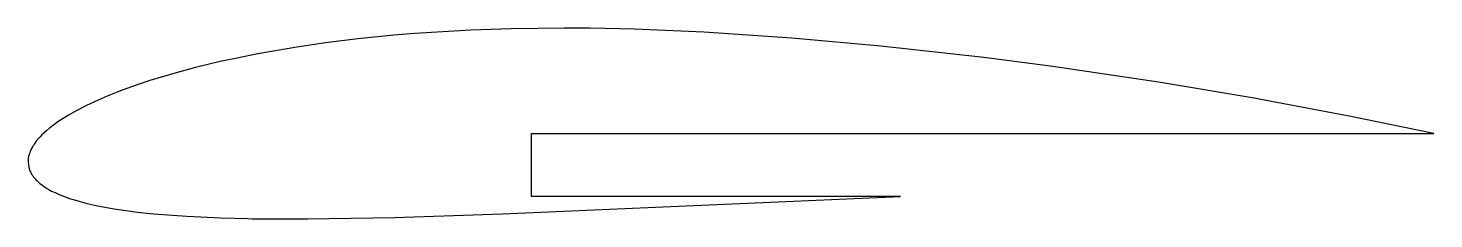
# Model space of a CAD drawing. Header units: metres. Extents: x 0 to 223, y -9 to 22.
import ezdxf

# ---------------------------------------------------------------- set-up
doc = ezdxf.new("R2010")
doc.units = ezdxf.units.M

msp = doc.modelspace()

# ---------------------------------------------------------------- linework, layer by layer
for p, q in [((58.08, 20.65), (52.39, 20.07)), ((61.43, 20.93), (58.08, 20.65)), ((70.34, 21.47), (61.43, 20.93)), ((76.71, 21.7), (70.34, 21.47)), ((85.23, 21.8), (76.71, 21.7)), ((89.28, 21.78), (85.23, 21.8)), ((96.35, 21.62), (89.28, 21.78)), ((107.4, 21.13), (96.35, 21.62)), ((121.38, 20.2), (107.4, 21.13)), ((135.5, 18.95), (121.38, 20.2)), ((42.67, 18.77), (36.47, 17.7)), ((47.25, 19.44), (42.67, 18.77)), ((52.39, 20.07), (47.25, 19.44)), ((151.9, 17.13), (135.5, 18.95)), ((30.49, 16.46), (26.55, 15.51)), ((32.66, 16.93), (30.49, 16.46)), ((36.47, 17.7), (32.66, 16.93)), ((162.86, 15.7), (151.9, 17.13)), ((179.69, 13.21), (162.86, 15.7)), ((19.31, 13.44), (17.13, 12.71)), ((23.12, 14.59), (19.31, 13.44)), ((26.55, 15.51), (23.12, 14.59)), ((14.14, 11.61), (12.55, 10.97)), ((15.05, 11.96), (14.14, 11.61)), ((17.13, 12.71), (15.05, 11.96)), ((194.56, 10.7), (179.69, 13.21)), ((9.22, 9.47), (7.7, 8.69)), ((11.07, 10.34), (9.22, 9.47)), ((12.55, 10.97), (11.07, 10.34)), ((210.22, 7.75), (194.56, 10.7)), ((4.68, 6.86), (3.99, 6.37)), ((5.51, 7.41), (4.68, 6.86)), ((6.49, 8.01), (5.51, 7.41)), ((7.7, 8.69), (6.49, 8.01)), ((223.45, 5), (210.22, 7.75)), ((1.85, 4.49), (1.59, 4.21)), ((2.15, 4.81), (1.85, 4.49)), ((2.51, 5.15), (2.15, 4.81)), ((2.91, 5.51), (2.51, 5.15)), ((3.4, 5.92), (2.91, 5.51)), ((3.99, 6.37), (3.4, 5.92)), ((80, -5), (80, 5)), ((80, 5), (223.45, 5)), ((223.45, 5), (223.45, 5)), ((0.35, 2.34), (0.28, 2.16)), ((0.43, 2.5), (0.35, 2.34)), ((0.51, 2.66), (0.43, 2.5)), ((0.59, 2.8), (0.51, 2.66)), ((0.67, 2.94), (0.59, 2.8)), ((0.79, 3.14), (0.67, 2.94)), ((0.91, 3.33), (0.79, 3.14)), ((1.03, 3.51), (0.91, 3.33)), ((1.2, 3.74), (1.03, 3.51)), ((1.37, 3.95), (1.2, 3.74)), ((1.59, 4.21), (1.37, 3.95)), ((-0.03, 0.87), (-0.04, 0.61)), ((-0.04, 0.61), (0, 0)), ((-0.01, 1.07), (-0.03, 0.87)), ((0.02, 1.24), (-0.01, 1.07)), ((0, 0), (0.14, -0.6)), ((0.04, 1.38), (0.02, 1.24)), ((0.07, 1.52), (0.04, 1.38)), ((0.11, 1.64), (0.07, 1.52)), ((0.14, 1.76), (0.11, 1.64)), ((0.17, 1.86), (0.14, 1.76)), ((0.21, 1.97), (0.17, 1.86)), ((0.24, 2.06), (0.21, 1.97)), ((0.28, 2.16), (0.24, 2.06)), ((0.14, -0.6), (0.23, -0.84)), ((0.23, -0.84), (0.3, -1.02)), ((0.3, -1.02), (0.38, -1.18)), ((0.38, -1.18), (0.45, -1.31)), ((0.45, -1.31), (0.51, -1.43)), ((0.51, -1.43), (0.58, -1.54)), ((0.58, -1.54), (0.65, -1.64)), ((0.65, -1.64), (0.71, -1.73)), ((0.71, -1.73), (0.77, -1.82)), ((0.77, -1.82), (0.83, -1.9)), ((0.83, -1.9), (0.96, -2.06)), ((0.96, -2.06), (1.08, -2.2)), ((1.08, -2.2), (1.2, -2.33)), ((1.2, -2.33), (1.32, -2.45)), ((1.32, -2.45), (1.49, -2.62)), ((1.49, -2.62), (1.66, -2.78)), ((1.66, -2.78), (1.83, -2.92)), ((1.83, -2.92), (2.06, -3.1)), ((2.06, -3.1), (2.28, -3.27)), ((2.28, -3.27), (2.56, -3.46)), ((2.56, -3.46), (2.89, -3.67)), ((2.89, -3.67), (3.27, -3.89)), ((3.27, -3.89), (3.7, -4.13)), ((3.7, -4.13), (4.24, -4.39)), ((4.24, -4.39), (4.87, -4.67)), ((4.87, -4.67), (5.61, -4.97)), ((5.61, -4.97), (6.55, -5.3)), ((6.55, -5.3), (7.69, -5.66)), ((7.69, -5.66), (9.13, -6.04)), ((9.13, -6.04), (11.01, -6.47)), ((11.01, -6.47), (13.63, -6.95)), ((75.39, -7.75), (138.64, -5)), ((138.64, -5), (80, -5)), ((138.64, -5), (138.64, -5)), ((13.63, -6.95), (17.34, -7.47)), ((17.34, -7.47), (19.87, -7.74)), ((19.87, -7.74), (25.19, -8.15)), ((25.19, -8.15), (30.58, -8.4)), ((30.58, -8.4), (34.91, -8.52)), ((34.91, -8.52), (35.55, -8.53)), ((35.55, -8.53), (44.36, -8.57)), ((44.36, -8.57), (58.28, -8.32)), ((58.28, -8.32), (75.39, -7.75))]:
    msp.add_line(p, q)

doc.saveas('drawing.dxf')
